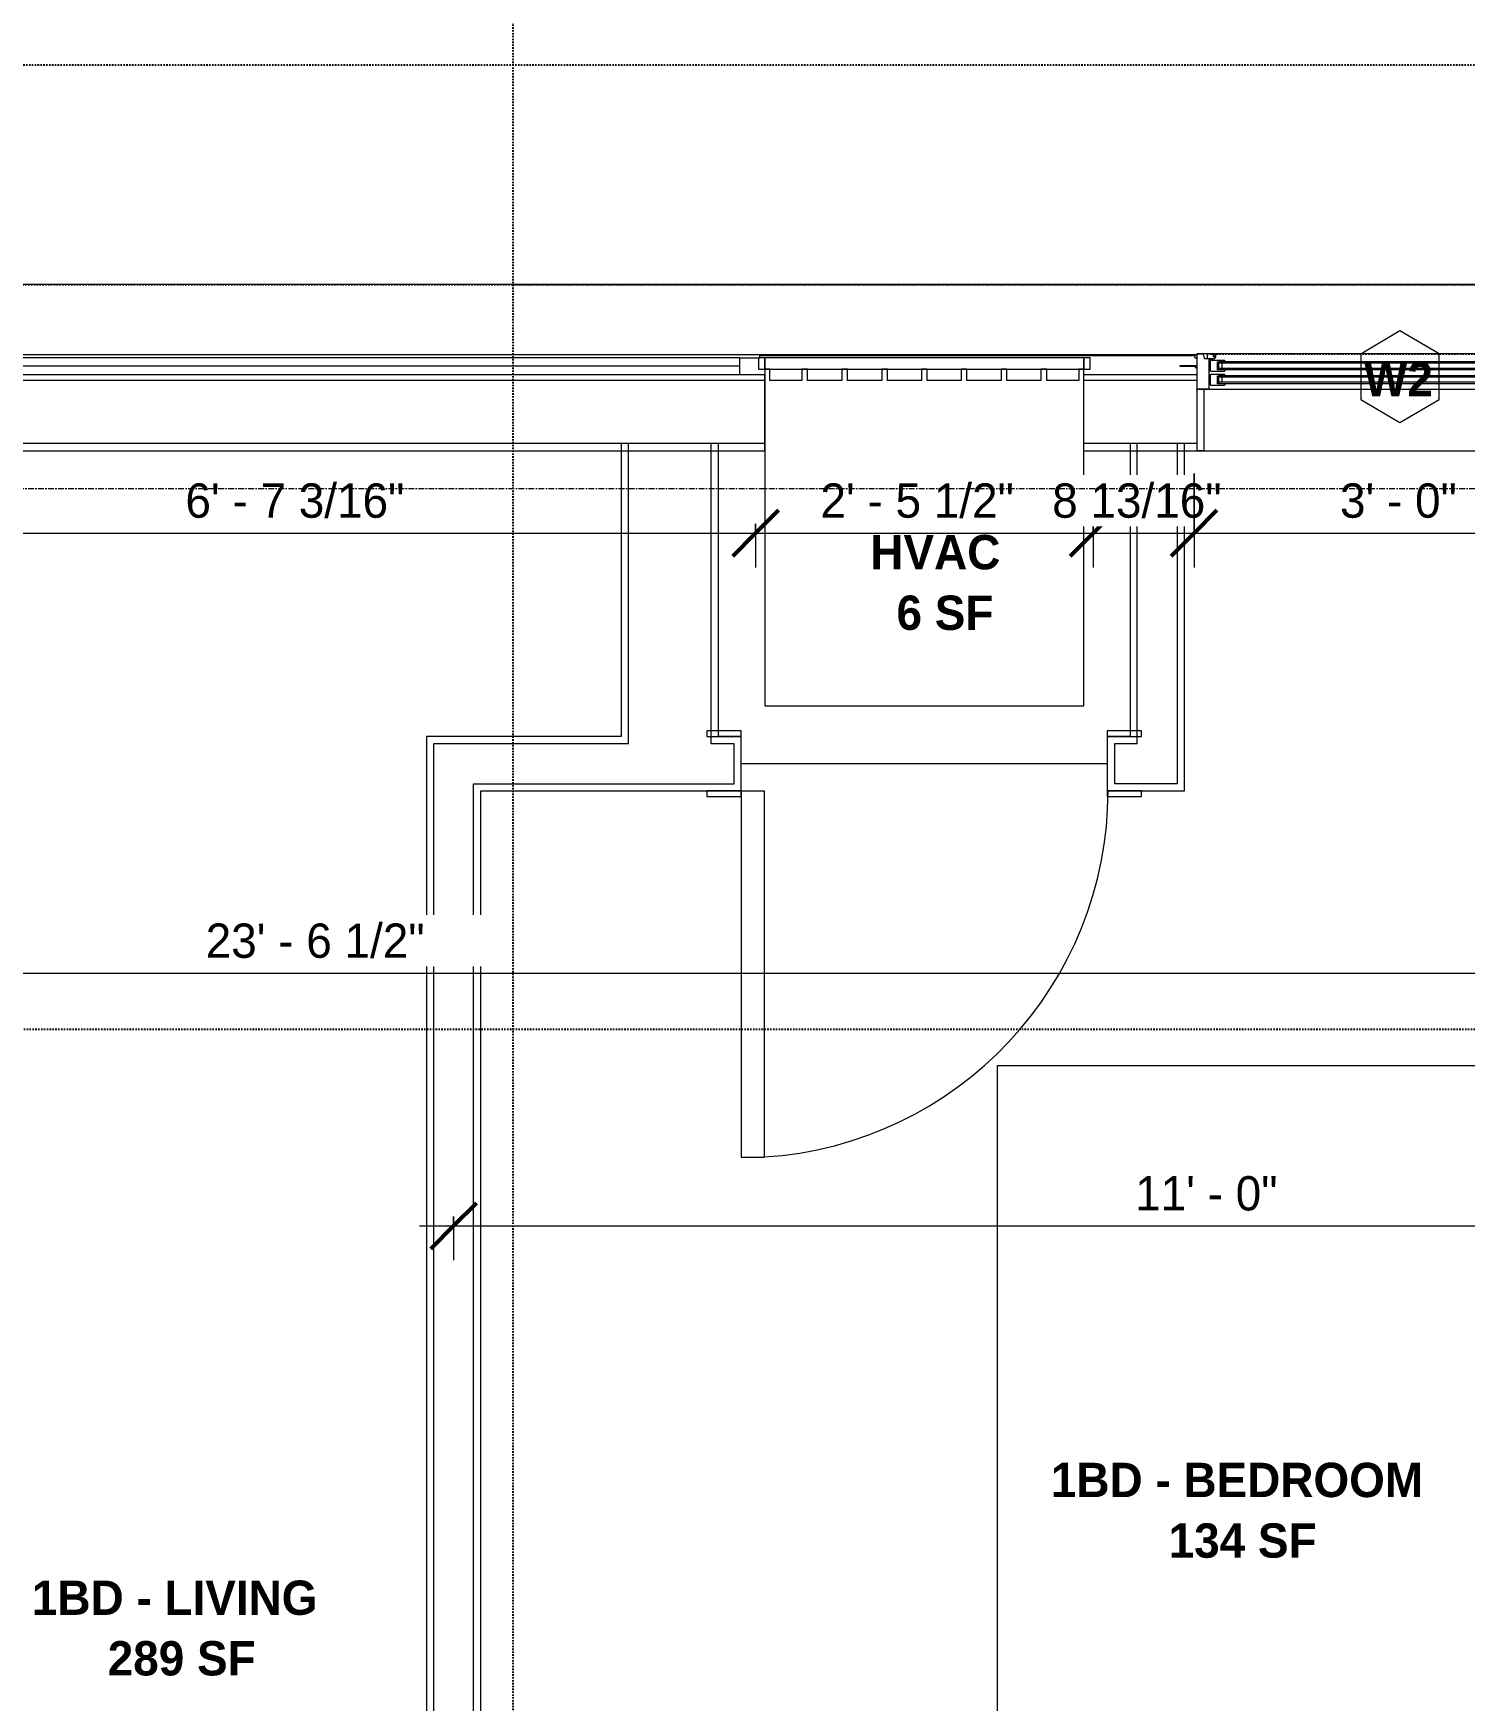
# Model space of a CAD drawing. Header units: inches. Extents: x -4058 to -1781, y 9814 to 12264.
# Drawn here: x -3085.1 to -2959.9, y 10733.2 to 10879 of the extents above; entities that cross this region are included whole.
import ezdxf

# ---------------------------------------------------------------- set-up
doc = ezdxf.new("R2010")
doc.units = ezdxf.units.IN
doc.header["$MEASUREMENT"] = 0
for name, pattern in [('Aligning Line 1_8_', [0.25, 0.125, -0.125]), ('Dash', [0.25, 0.125, -0.125]), ('Dash_2_', [0.25, 0.125, -0.125]), ('Grid Line 1_2_', [0.875, 0.5, -0.125, 0.125, -0.125])]:
    doc.linetypes.add(name, pattern=pattern)
for name, color, linetype, lineweight in [('0-1', 7, 'Continuous', 5), ('0-2', 7, 'Continuous', 9), ('A-ANNO-DIMS', 211, 'Continuous', 9), ('A-ANNO-DIMS-32', 211, 'Continuous', 9), ('A-AREA-IDEN', 2, 'Continuous', 9), ('A-DETL-GENF-HDLN-1', 7, 'Dash', 9), ('A-DETL-GENF-HDLN-2', 1, 'Continuous', 18), ('A-DOOR-2', 31, 'Continuous', 9), ('A-FLOR-2', 192, 'Continuous', 9), ('A-GENM-1', 7, 'Continuous', 9), ('A-GLAZ', 151, 'Continuous', 18), ('A-GLAZ-1', 7, 'Continuous', 9), ('A-GLAZ-IDEN', 152, 'Continuous', 9), ('A-WALL-1', 7, 'Continuous', 9), ('A-WALL-2', 113, 'Continuous', 9), ('G-ANNO-SYMB', 111, 'Aligning Line 1_8_', 9), ('I-FURN', 30, 'Continuous', 9), ('I-WALL-4', 2, 'Continuous', 9), ('S-GRID-1', 1, 'Grid Line 1_2_', 9)]:
    doc.layers.add(name, color=color, linetype=linetype, lineweight=lineweight)
doc.layers.add('0-4', color=250, linetype='Dash_2_')
doc.styles.add('Century Gothic', font='ufonts.com_century-gothic.ttf', dxfattribs={"height": 3})
doc.styles.add('Century Gothic_B', font='GOTHICB.TTF', dxfattribs={"height": 3})
doc.dimstyles.new('THE_DIMENSION_STRING', dxfattribs={"dimscale": 12, "dimtxt": 3.132505, "dimasz": 0.333333, "dimexe": 0.25, "dimexo": 0.166667, "dimgap": 0.041667, "dimtad": 1, "dimdec": 4, "dimrnd": 0.0625, "dimzin": 3, "dimdsep": 46, "dimlunit": 4, "dimtxsty": 'Century Gothic', "dimblk1": 'OBLIQUE', "dimblk2": 'OBLIQUE', "dimsah": 1, "dimcen": 0.09, "dimdle": 0.25, "dimazin": 0, "dimtfac": 1, "dimtdec": 4, "dimtix": 1, "dimtmove": 0, "dimatfit": 3, "dimfxl": 1, "dimtvp": 1, "dimtfill": 1, "dimfrac": 2, "dimtolj": 1, "dimtzin": 0, "dimarcsym": 2})
doc.dimstyles.new('THE_DIMENSION_STRING_2', dxfattribs={"dimscale": 12, "dimtxt": 3.132505, "dimasz": 0.333333, "dimexe": 0.25, "dimexo": 0.166667, "dimgap": 0.041667, "dimtad": 1, "dimdec": 4, "dimrnd": 0.0625, "dimzin": 3, "dimdsep": 46, "dimlunit": 4, "dimtxsty": 'Century Gothic', "dimblk1": 'OBLIQUE', "dimblk2": 'OBLIQUE', "dimsah": 1, "dimcen": 0.09, "dimdle": 0.25, "dimazin": 0, "dimtfac": 1, "dimtdec": 4, "dimtix": 1, "dimtmove": 0, "dimatfit": 3, "dimfxl": 1, "dimtvp": 1, "dimtfill": 1, "dimfrac": 2, "dimtolj": 1, "dimtzin": 0, "dimarcsym": 2})
doc.dimstyles.new('THE_DIMENSION_STRING_4', dxfattribs={"dimscale": 12, "dimtxt": 3.132505, "dimasz": 0.333333, "dimexe": 0.25, "dimexo": 0.166667, "dimgap": 0.041667, "dimtad": 1, "dimdec": 4, "dimrnd": 0.0625, "dimzin": 3, "dimdsep": 46, "dimlunit": 4, "dimtxsty": 'Century Gothic', "dimblk1": 'OBLIQUE', "dimblk2": 'OBLIQUE', "dimsah": 1, "dimcen": 0.09, "dimdle": 0.25, "dimazin": 0, "dimtfac": 1, "dimtdec": 4, "dimtix": 1, "dimtmove": 0, "dimatfit": 3, "dimfxl": 1, "dimtvp": 1, "dimtfill": 1, "dimfrac": 2, "dimtolj": 1, "dimtzin": 0, "dimarcsym": 2})

# ---------------------------------------------------------------- blocks, each defined once
blk = doc.blocks.new('Window-Double_Hung-Marvin-Essential - ESDH3066 - 2nd Floor-3357214-UNIT PLANS - 2ND FLOOR')
at = {"layer": 'A-DETL-GENF-HDLN-1'}
blk.add_line((16.1, 4.22), (-16.5, 4.22), dxfattribs=at)
at = {"layer": 'A-DETL-GENF-HDLN-2'}
for p, q in [((-19.25, 3.23), (-19.25, 3.19)), ((-17.75, 3.23), (-19.25, 3.23)), ((-19.25, 3.19), (-17.9, 3.19)), ((-17.9, 3.19), (-17.9, 3.08)), ((-17.9, 3.08), (-17.75, 3.08)), ((-17.75, 4.28), (-17.16, 4.28)), ((-17.75, 4.28), (-17.75, 1.19)), ((-17.08, 3.87), (-17.16, 4.28)), ((-17.08, 3.87), (-16.19, 3.87)), ((-16.85, 4.25), (-16.85, 3.87)), ((-16.3, 4.25), (-16.85, 4.25)), ((-16.38, 3.77), (-16.72, 3.77)), ((-16.72, 3.77), (-16.72, 1.19)), ((-15.34, 3.69), (-16.56, 3.69)), ((-16.56, 2.75), (-16.56, 3.69)), ((-16.38, 3.87), (-16.38, 3.77)), ((-16.3, 4.01), (-16.3, 4.25)), ((-16.18, 4.01), (-16.3, 4.01)), ((-16.19, 3.97), (-16.1, 3.97)), ((-16.19, 3.87), (-16.19, 3.97)), ((-16.18, 4.22), (-16.1, 4.22)), ((-16.18, 4.22), (-16.18, 4.01)), ((-16.1, 3.97), (-16.1, 4.22)), ((-15.94, 2.87), (-15.94, 3.59)), ((-15.94, 3.59), (-15.28, 3.59)), ((-15.84, 2.88), (-15.84, 3.57)), ((-15.54, 3.01), (-15.54, 3.45)), ((-15.34, 3.69), (-15.28, 3.63)), ((-15.28, 3.59), (-15.28, 3.63)), ((15.34, 3.69), (15.28, 3.63)), ((15.28, 3.59), (15.28, 3.63)), ((15.94, 3.59), (15.28, 3.59)), ((15.34, 3.69), (16.56, 3.69)), ((15.54, 3.01), (15.54, 3.45)), ((15.84, 2.88), (15.84, 3.57)), ((15.94, 2.87), (15.94, 3.59)), ((16.18, 4.22), (16.1, 4.22)), ((16.1, 3.97), (16.1, 4.22)), ((16.19, 3.97), (16.1, 3.97)), ((16.18, 4.22), (16.18, 4.01)), ((16.18, 4.01), (16.3, 4.01)), ((16.19, 3.87), (16.19, 3.97)), ((17.08, 3.87), (16.19, 3.87)), ((16.3, 4.01), (16.3, 4.25)), ((16.3, 4.25), (16.85, 4.25)), ((16.38, 3.87), (16.38, 3.77)), ((16.38, 3.77), (16.72, 3.77)), ((16.56, 2.75), (16.56, 3.69)), ((16.72, 3.77), (16.72, 1.19)), ((16.85, 4.25), (16.85, 3.87)), ((17.08, 3.87), (17.16, 4.28)), ((17.75, 4.28), (17.16, 4.28)), ((17.75, 4.28), (17.75, 1.19)), ((17.75, 3.23), (19.25, 3.23)), ((17.9, 3.08), (17.75, 3.08)), ((17.9, 3.19), (17.9, 3.08)), ((19.25, 3.19), (17.9, 3.19)), ((19.25, 3.23), (19.25, 3.19)), ((-16.56, 2.75), (-15.34, 2.75)), ((-15.34, 2.47), (-16.56, 2.47)), ((-16.56, 1.53), (-16.56, 2.47)), ((-16.56, 1.53), (-15.34, 1.53)), ((-15.28, 2.87), (-15.94, 2.87)), ((-15.94, 1.65), (-15.94, 2.37)), ((-15.94, 2.37), (-15.28, 2.37)), ((-15.28, 1.65), (-15.94, 1.65)), ((-15.84, 1.66), (-15.84, 2.35)), ((-15.54, 1.79), (-15.54, 2.23)), ((-15.34, 2.75), (-15.28, 2.81)), ((-15.34, 2.47), (-15.28, 2.41)), ((-15.34, 1.53), (-15.28, 1.59)), ((-15.28, 2.81), (-15.28, 2.87)), ((-15.28, 2.37), (-15.28, 2.41)), ((-15.28, 1.59), (-15.28, 1.65)), ((15.28, 2.81), (15.28, 2.87)), ((15.28, 2.87), (15.94, 2.87)), ((15.34, 2.75), (15.28, 2.81)), ((15.34, 2.47), (15.28, 2.41)), ((15.28, 2.37), (15.28, 2.41)), ((15.94, 2.37), (15.28, 2.37)), ((15.28, 1.59), (15.28, 1.65)), ((15.28, 1.65), (15.94, 1.65)), ((15.34, 1.53), (15.28, 1.59)), ((16.56, 2.75), (15.34, 2.75)), ((15.34, 2.47), (16.56, 2.47)), ((16.56, 1.53), (15.34, 1.53)), ((15.54, 1.79), (15.54, 2.23)), ((15.84, 1.66), (15.84, 2.35)), ((15.94, 1.65), (15.94, 2.37)), ((16.56, 1.53), (16.56, 2.47)), ((-16.72, 1.19), (-17.75, 1.19)), ((-17.13, 1.16), (-17.13, -4.19)), ((16.72, 1.19), (17.75, 1.19)), ((17.12, -4.19), (17.12, 1.16)), ((-17.13, -4.19), (-17.75, -4.19)), ((17.12, -4.19), (17.75, -4.19))]:
    blk.add_line(p, q, dxfattribs=at)
at = {"layer": 'A-GLAZ'}
for p, q in [((15.84, 3.57), (-15.84, 3.57)), ((15.84, 3.45), (-15.84, 3.45)), ((15.84, 3.01), (-15.84, 3.01)), ((15.84, 2.88), (-15.84, 2.88)), ((15.84, 2.35), (-15.84, 2.35)), ((15.84, 2.23), (-15.84, 2.23)), ((15.84, 1.79), (-15.84, 1.79)), ((15.84, 1.66), (-15.84, 1.66))]:
    blk.add_line(p, q, dxfattribs=at)
at = {"layer": 'A-GLAZ-1'}
for p, q in [((17.75, 4.28), (-17.75, 4.28)), ((-17.75, 4.28), (-17.75, 1.19)), ((17.75, 1.19), (17.75, 4.28)), ((20.21, 4.25), (17.75, 4.25)), ((17.75, 4.19), (20.21, 4.19)), ((20.21, 4.19), (20.21, 4.25)), ((-17.75, 1.19), (17.75, 1.19)), ((-17.75, 1.16), (-17.75, -4.19)), ((17.75, -4.19), (17.75, 1.16)), ((-17.75, -4.19), (17.75, -4.19))]:
    blk.add_line(p, q, dxfattribs=at)
blk = doc.blocks.new('V-Series_EWC4_SPVU_RFA_2015 - 2ND AND 3RD FLOOR-2226480-UNIT PLANS - 2ND FLOOR')
at = {"layer": 'A-GENM-1'}
for p, q in [((-3859.97, 11740.34), (-3859.97, 11739.78)), ((-3858.97, 11740.34), (-3859.97, 11740.34)), ((-3859.97, 11739.78), (-3859.97, 11711.9)), ((-3858.97, 11739.78), (-3859.97, 11739.78)), ((-3859.97, 11739.78), (-3858.97, 11739.78)), ((-3858.97, 11739.78), (-3858.97, 11740.34)), ((-3858.97, 11711.9), (-3858.97, 11739.78)), ((-3829.54, 11739.78), (-3858.97, 11739.78)), ((-3858.97, 11739.78), (-3858.97, 11739.34)), ((-3829.54, 11711.9), (-3829.54, 11739.78)), ((-3858.97, 11739.34), (-3857.97, 11739.34)), ((-3857.97, 11739.34), (-3857.97, 11736.54)), ((-3857.97, 11736.54), (-3858.97, 11736.54)), ((-3858.97, 11736.54), (-3858.97, 11736.04)), ((-3858.97, 11736.04), (-3857.97, 11736.04)), ((-3857.97, 11736.04), (-3857.97, 11733.06)), ((-3857.97, 11733.06), (-3858.97, 11733.06)), ((-3858.97, 11733.06), (-3858.97, 11732.56)), ((-3858.97, 11732.56), (-3857.97, 11732.56)), ((-3857.97, 11732.56), (-3857.97, 11729.57)), ((-3857.97, 11729.57), (-3858.97, 11729.57)), ((-3858.97, 11729.57), (-3858.97, 11729.07)), ((-3858.97, 11729.07), (-3857.97, 11729.07)), ((-3857.97, 11729.07), (-3857.97, 11726.09)), ((-3857.97, 11726.09), (-3858.97, 11726.09)), ((-3858.97, 11726.09), (-3858.97, 11725.59)), ((-3858.97, 11725.59), (-3857.97, 11725.59)), ((-3857.97, 11725.59), (-3857.97, 11722.61)), ((-3857.97, 11722.61), (-3858.97, 11722.61)), ((-3858.97, 11722.61), (-3858.97, 11722.11)), ((-3858.97, 11722.11), (-3857.97, 11722.11)), ((-3857.97, 11722.11), (-3857.97, 11719.12)), ((-3857.97, 11719.12), (-3858.97, 11719.12)), ((-3858.97, 11719.12), (-3858.97, 11718.62)), ((-3858.97, 11718.62), (-3857.97, 11718.62)), ((-3857.97, 11718.62), (-3857.97, 11715.64)), ((-3857.97, 11715.64), (-3858.97, 11715.64)), ((-3858.97, 11715.64), (-3858.97, 11715.14)), ((-3858.97, 11715.14), (-3857.97, 11715.14)), ((-3857.97, 11715.14), (-3857.97, 11712.34)), ((-3857.97, 11712.34), (-3858.97, 11712.34)), ((-3858.97, 11712.34), (-3858.97, 11711.9)), ((-3859.97, 11711.9), (-3858.97, 11711.9)), ((-3859.97, 11711.9), (-3859.97, 11711.34)), ((-3858.97, 11711.9), (-3859.97, 11711.9)), ((-3859.97, 11711.34), (-3858.97, 11711.34)), ((-3858.97, 11711.34), (-3858.97, 11711.9)), ((-3858.97, 11711.9), (-3829.54, 11711.9))]:
    blk.add_line(p, q, dxfattribs=at)
blk = doc.blocks.new('Perforated Panel at Magic-Pak - hvac panel - 2nd floor 2-2702973-UNIT PLANS - 2ND FLOOR')
at = {"layer": 'A-GLAZ-1'}
for p, q in [((19.01, 4.19), (-19.01, 4.19)), ((-19.01, 4.12), (19.01, 4.12))]:
    blk.add_line(p, q, dxfattribs=at)
blk = doc.blocks.new('CTR - 1st Phase - Shell_rvt-1-UNIT PLANS - 2ND FLOOR')
at = {"layer": 'A-WALL-1'}
for p, q in [((-3023.3, 10850.64), (-3101.37, 10850.64)), ((-3021.55, 10850.89), (-3098.91, 10850.89)), ((-3023.3, 10849.14), (-3023.3, 10850.64)), ((-3023.3, 10850.64), (-3021.55, 10850.64)), ((-3021.55, 10850.64), (-3021.55, 10850.89)), ((-2983.34, 10850.89), (-2983.52, 10850.89)), ((-2983.52, 10850.89), (-2983.52, 10850.64)), ((-2983.52, 10850.64), (-2983.34, 10850.64)), ((-3023.3, 10849.89), (-3101.37, 10849.89)), ((-3023.3, 10849.14), (-3101.37, 10849.14)), ((-3021.11, 10849.14), (-3023.3, 10849.14)), ((-3021.11, 10842.51), (-3021.11, 10849.14)), ((-2983.34, 10849.14), (-2993.24, 10849.14)), ((-2993.24, 10849.14), (-2993.24, 10842.51)), ((-3021.11, 10848.64), (-3101.37, 10848.64)), ((-2983.34, 10848.64), (-2993.24, 10848.64)), ((-2983.34, 10847.86), (-2983.34, 10847.89)), ((-3021.11, 10843.14), (-3101.37, 10843.14)), ((-2983.34, 10843.14), (-2993.24, 10843.14)), ((-3101.37, 10842.51), (-3021.11, 10842.51)), ((-2993.24, 10842.51), (-2983.34, 10842.51))]:
    blk.add_line(p, q, dxfattribs=at)
at = {"layer": '0-2', "rotation": 269.9999999999999}
blk.add_blockref('V-Series_EWC4_SPVU_RFA_2015 - 2ND AND 3RD FLOOR-2226480-UNIT PLANS - 2ND FLOOR', (-14733.01, 6990.67), dxfattribs=at)
at = {"layer": '0-2'}
for name, p in [('Perforated Panel at Magic-Pak - hvac panel - 2nd floor 2-2702973-UNIT PLANS - 2ND FLOOR', (-3002.54, 10846.7)), ('Window-Double_Hung-Marvin-Essential - ESDH3066 - 2nd Floor-3357214-UNIT PLANS - 2ND FLOOR', (-2965.59, 10846.7))]:
    blk.add_blockref(name, p, dxfattribs=at)
blk = doc.blocks.new('Bed-Standard - King 78_ x 80_-V19-UNIT PLANS - 2ND FLOOR')
at = {"layer": 'I-FURN'}
for p, q in [((-28.31, 41.8), (49.69, 41.8)), ((-28.31, -38.2), (-28.31, 41.8)), ((49.69, 41.8), (49.69, -38.2)), ((49.69, -24.2), (-28.31, -17.63)), ((-25.31, -24.2), (46.69, -24.2)), ((-25.31, -36.2), (-25.31, -24.2)), ((46.69, -36.2), (46.69, -24.2)), ((-25.31, -36.2), (46.69, -36.2))]:
    blk.add_line(p, q, dxfattribs=at)
blk = doc.blocks.new('SWING - SINGLE - FLUSH - SWING - 32_ x 80_ - WITH ACOUSTICAL SEAL-4202144-UNIT PLANS - 2ND FLOOR')
at = {"layer": 'A-DOOR-2'}
for p, q in [((14, 2.37), (14, 34.38)), ((16, 34.38), (14, 34.38)), ((16, 2.37), (16, 34.38)), ((-16, 2.87), (-19, 2.87)), ((-19, 2.87), (-19, 2.37)), ((-19, 2.37), (-16, 2.37)), ((-16, 2.37), (-16, 2.87)), ((16, 2.37), (14, 2.37)), ((19, 2.87), (16, 2.87)), ((16, 2.87), (16, 2.37)), ((16, 2.37), (19, 2.37)), ((19, 2.37), (19, 2.87)), ((-16, -2.38), (-19, -2.38)), ((-19, -2.38), (-19, -2.88)), ((-19, -2.88), (-16, -2.88)), ((-16, -2.88), (-16, -2.38)), ((19, -2.38), (16, -2.38)), ((16, -2.38), (16, -2.88)), ((16, -2.88), (19, -2.88)), ((19, -2.88), (19, -2.38))]:
    blk.add_line(p, q, dxfattribs=at)
blk.add_arc((16, 2.37), 32.07, 93.5759, 180, dxfattribs=at)
blk = doc.blocks.new('DIMBLOCK55-UNIT PLANS - 2ND FLOOR')
at = {"layer": 'A-ANNO-DIMS-32', "lineweight": 50}
for p, q in [((-3048.32, 10774.73), (-3046.32, 10776.73)), ((-2916.32, 10774.73), (-2914.32, 10776.73)), ((-3048.32, 10774.73), (-3050.32, 10772.73)), ((-2916.32, 10774.73), (-2918.32, 10772.73))]:
    blk.add_line(p, q, dxfattribs=at)
at = {"layer": 'A-ANNO-DIMS-32'}
for p, q in [((-3051.32, 10774.73), (-2913.32, 10774.73)), ((-3048.32, 10775.56), (-3048.32, 10771.73)), ((-3048.32, 10774.73), (-3048.32, 10775.56)), ((-2916.32, 10775.56), (-2916.32, 10771.73)), ((-2916.32, 10774.73), (-2916.32, 10775.56))]:
    blk.add_line(p, q, dxfattribs=at)
at = {"layer": 'A-ANNO-DIMS-32', "color": 0, "insert": (-2988.74, 10779.08), "char_height": 3, "width": 15.394, "attachment_point": 1, "line_spacing_factor": 0.984502, "style": 'Century Gothic', "bg_fill": 3, "box_fill_scale": 1.25, "bg_fill_color": 256, "bg_fill_true_color": 13158600, "bg_fill_transparency": 0}
blk.add_mtext('11\' - 0"', dxfattribs=at)
blk = doc.blocks.new('_Oblique')
at = {"color": 0, "linetype": 'ByBlock', "lineweight": -2}
blk.add_line((-0.5, -0.5), (0.5, 0.5), dxfattribs=at)
blk = doc.blocks.new('DIMBLOCK465-UNIT PLANS - 2ND FLOOR')
at = {"layer": 'A-ANNO-DIMS-32'}
for p, q in [((-3101.12, 10840.51), (-3101.12, 10832.3)), ((-3101.12, 10835.3), (-3101.12, 10840.51)), ((-3021.92, 10836.13), (-3021.92, 10832.3)), ((-3021.92, 10835.3), (-3021.92, 10836.13)), ((-3101.12, 10835.3), (-3021.92, 10835.3))]:
    blk.add_line(p, q, dxfattribs=at)
at = {"layer": 'A-ANNO-DIMS-32', "lineweight": 50}
for p, q in [((-3101.12, 10835.3), (-3099.12, 10837.3)), ((-3021.92, 10835.3), (-3019.92, 10837.3)), ((-3101.12, 10835.3), (-3103.12, 10833.3)), ((-3021.92, 10835.3), (-3023.92, 10833.3))]:
    blk.add_line(p, q, dxfattribs=at)
at = {"layer": 'A-ANNO-DIMS-32', "color": 0, "insert": (-3071.77, 10839.65), "char_height": 3, "width": 24.5827, "attachment_point": 1, "line_spacing_factor": 0.984502, "style": 'Century Gothic', "bg_fill": 3, "box_fill_scale": 1.25, "bg_fill_color": 256, "bg_fill_true_color": 13158600, "bg_fill_transparency": 0}
blk.add_mtext('6\' - 7 3/16"', dxfattribs=at)
blk = doc.blocks.new('DIMBLOCK466-UNIT PLANS - 2ND FLOOR')
at = {"layer": 'A-ANNO-DIMS-32', "lineweight": 50}
for p, q in [((-3021.92, 10835.3), (-3019.92, 10837.3)), ((-2992.42, 10835.3), (-2990.42, 10837.3)), ((-3021.92, 10835.3), (-3023.92, 10833.3)), ((-2992.42, 10835.3), (-2994.42, 10833.3))]:
    blk.add_line(p, q, dxfattribs=at)
at = {"layer": 'A-ANNO-DIMS-32'}
for p, q in [((-3021.92, 10836.13), (-3021.92, 10832.3)), ((-3021.92, 10835.3), (-3021.92, 10836.13)), ((-2992.42, 10836.13), (-2992.42, 10832.3)), ((-2992.42, 10835.3), (-2992.42, 10836.13)), ((-3021.92, 10835.3), (-2992.42, 10835.3))]:
    blk.add_line(p, q, dxfattribs=at)
at = {"layer": 'A-ANNO-DIMS-32', "color": 0, "insert": (-3016.25, 10839.65), "char_height": 3, "width": 21.7784, "attachment_point": 1, "line_spacing_factor": 0.984502, "style": 'Century Gothic', "bg_fill": 3, "box_fill_scale": 1.25, "bg_fill_color": 256, "bg_fill_true_color": 13158600, "bg_fill_transparency": 0}
blk.add_mtext('2\' - 5 1/2"', dxfattribs=at)
blk = doc.blocks.new('DIMBLOCK467-UNIT PLANS - 2ND FLOOR')
at = {"layer": 'A-ANNO-DIMS-32'}
for p, q in [((-2983.59, 10840.51), (-2983.59, 10832.3)), ((-2983.59, 10835.3), (-2983.59, 10840.51)), ((-2992.42, 10836.13), (-2992.42, 10832.3)), ((-2992.42, 10835.3), (-2992.42, 10836.13)), ((-2992.42, 10835.3), (-2983.59, 10835.3))]:
    blk.add_line(p, q, dxfattribs=at)
at = {"layer": 'A-ANNO-DIMS-32', "lineweight": 50}
for p, q in [((-2992.42, 10835.3), (-2990.42, 10837.3)), ((-2983.59, 10835.3), (-2981.59, 10837.3)), ((-2992.42, 10835.3), (-2994.42, 10833.3)), ((-2983.59, 10835.3), (-2985.59, 10833.3))]:
    blk.add_line(p, q, dxfattribs=at)
at = {"layer": 'A-ANNO-DIMS-32', "color": 0, "insert": (-2995.99, 10839.65), "char_height": 3, "width": 19.153, "attachment_point": 1, "line_spacing_factor": 0.984502, "style": 'Century Gothic', "bg_fill": 3, "box_fill_scale": 1.25, "bg_fill_color": 256, "bg_fill_true_color": 13158600, "bg_fill_transparency": 0}
blk.add_mtext('8 13/16"', dxfattribs=at)
blk = doc.blocks.new('DIMBLOCK468-UNIT PLANS - 2ND FLOOR')
at = {"layer": 'A-ANNO-DIMS-32'}
for p, q in [((-2983.59, 10840.51), (-2983.59, 10832.3)), ((-2983.59, 10835.3), (-2983.59, 10840.51)), ((-2947.59, 10840.51), (-2947.59, 10832.3)), ((-2947.59, 10835.3), (-2947.59, 10840.51)), ((-2983.59, 10835.3), (-2947.59, 10835.3))]:
    blk.add_line(p, q, dxfattribs=at)
at = {"layer": 'A-ANNO-DIMS-32', "lineweight": 50}
for p, q in [((-2983.59, 10835.3), (-2981.59, 10837.3)), ((-2947.59, 10835.3), (-2945.59, 10837.3)), ((-2983.59, 10835.3), (-2985.59, 10833.3)), ((-2947.59, 10835.3), (-2949.59, 10833.3))]:
    blk.add_line(p, q, dxfattribs=at)
at = {"layer": 'A-ANNO-DIMS-32', "color": 0, "insert": (-2970.83, 10839.65), "char_height": 3, "width": 12.5897, "attachment_point": 1, "line_spacing_factor": 0.984502, "style": 'Century Gothic', "bg_fill": 3, "box_fill_scale": 1.25, "bg_fill_color": 256, "bg_fill_true_color": 13158600, "bg_fill_transparency": 0}
blk.add_mtext('3\' - 0"', dxfattribs=at)
blk = doc.blocks.new('DIMBLOCK1147-UNIT PLANS - 2ND FLOOR')
at = {"layer": 'A-ANNO-DIMS-32', "lineweight": 50}
for p, q in [((-3201.01, 10796.82), (-3199.01, 10798.82)), ((-2918.51, 10796.82), (-2916.51, 10798.82)), ((-3201.01, 10796.82), (-3203.01, 10794.82)), ((-2918.51, 10796.82), (-2920.51, 10794.82))]:
    blk.add_line(p, q, dxfattribs=at)
at = {"layer": 'A-ANNO-DIMS-32'}
for p, q in [((-3201.01, 10797.65), (-3201.01, 10793.82)), ((-3201.01, 10796.82), (-3201.01, 10797.65)), ((-3201.01, 10796.82), (-2918.51, 10796.82)), ((-2918.51, 10797.65), (-2918.51, 10793.82)), ((-2918.51, 10796.82), (-2918.51, 10797.65))]:
    blk.add_line(p, q, dxfattribs=at)
at = {"layer": 'A-ANNO-DIMS-32', "color": 0, "insert": (-3070, 10801.17), "char_height": 3, "width": 24.5827, "attachment_point": 1, "line_spacing_factor": 0.984502, "style": 'Century Gothic', "bg_fill": 3, "box_fill_scale": 1.25, "bg_fill_color": 256, "bg_fill_true_color": 13158600, "bg_fill_transparency": 0}
blk.add_mtext('23\' - 6 1/2"', dxfattribs=at)
blk = doc.blocks.new('Window Tag - ONE-4156801-UNIT PLANS - 2ND FLOOR')
at = {"layer": 'A-GLAZ-IDEN'}
for p, q in [((0, 0.125), (-0.1071, 0.0619)), ((0.107, 0.062), (0, 0.125)), ((-0.1071, 0.0619), (-0.1071, -0.0619)), ((0.107, -0.0624), (0.107, 0.062)), ((-0.1071, -0.0619), (0, -0.125)), ((0, -0.125), (0.107, -0.0624))]:
    blk.add_line(p, q, dxfattribs=at)

msp = doc.modelspace()

# ---------------------------------------------------------------- linework, layer by layer
at = {"layer": '0-4'}
for p, q in [((-3210.19497, 10876.25322), (-2910.70409, 10876.25322)), ((-3939.53358, 10857.05315), (-2851.7738, 10857.05315)), ((-3043.10454, 10857.05383), (-1939.7738, 10857.05383)), ((-2851.7738, 10791.90063), (-3939.55451, 10791.90063)), ((-1939.7738, 10791.90447), (-3043.10454, 10791.90447))]:
    msp.add_line(p, q, dxfattribs=at)
at = {"layer": 'A-FLOR-2'}
msp.add_line((-2991.17374, 10815.13481), (-3023.17374, 10815.13481), dxfattribs=at)
at = {"layer": 'A-WALL-2'}
for p, q in [((-3033.04874, 10816.88481), (-3033.04874, 10843.13481)), ((-3025.79874, 10816.88481), (-3025.79874, 10843.13481)), ((-2989.17374, 10843.13481), (-2989.17374, 10817.50981)), ((-2984.42374, 10843.13481), (-2989.17374, 10843.13481)), ((-2988.54874, 10816.88481), (-2988.54874, 10843.13481)), ((-2985.04874, 10813.38481), (-2985.04874, 10843.13481)), ((-2984.42374, 10812.75981), (-2984.42374, 10843.13481)), ((-3050.69874, 10817.50981), (-3050.69874, 10710.9144)), ((-3033.67374, 10817.50981), (-3050.69874, 10817.50981)), ((-3050.07374, 10816.88481), (-3050.07374, 10711.5394)), ((-3033.04874, 10816.88481), (-3050.07374, 10816.88481)), ((-3023.79874, 10816.88481), (-3025.79874, 10816.88481)), ((-3023.17374, 10817.50981), (-3025.17374, 10817.50981)), ((-3023.79874, 10813.38481), (-3023.79874, 10816.88481)), ((-3023.17374, 10812.75981), (-3023.17374, 10817.50981)), ((-2989.17374, 10817.50981), (-2991.17374, 10817.50981)), ((-2991.17374, 10817.50981), (-2991.17374, 10812.75981)), ((-2988.54874, 10816.88481), (-2990.54874, 10816.88481)), ((-2990.54874, 10816.88481), (-2990.54874, 10813.38481)), ((-3046.57374, 10711.5394), (-3046.57374, 10813.38481)), ((-3046.57374, 10813.38481), (-3023.79874, 10813.38481)), ((-3045.94874, 10710.9144), (-3045.94874, 10812.75981)), ((-3045.94874, 10812.75981), (-3023.17374, 10812.75981)), ((-2991.17374, 10812.75981), (-2984.42374, 10812.75981)), ((-2985.04874, 10813.38481), (-2990.54874, 10813.38481))]:
    msp.add_line(p, q, dxfattribs=at)
at = {"layer": 'G-ANNO-SYMB'}
for p, q in [((-3043.10454, 10791.90447), (-3043.10454, 11673.0624)), ((-2851.7738, 10857.05315), (-3939.53358, 10857.05315)), ((-3043.10454, 9975.89825), (-3043.10454, 10857.05383)), ((-1939.7738, 10857.05383), (-3043.10454, 10857.05383)), ((-2851.7738, 10791.90063), (-3939.55451, 10791.90063)), ((-1939.7738, 10791.90447), (-3043.10454, 10791.90447))]:
    msp.add_line(p, q, dxfattribs=at)
at = {"layer": 'I-WALL-4'}
for p, q in [((-3033.67374, 10843.13481), (-3033.67374, 10817.50981)), ((-3025.17374, 10843.13481), (-3033.67374, 10843.13481)), ((-3025.17374, 10817.50981), (-3025.17374, 10843.13481))]:
    msp.add_line(p, q, dxfattribs=at)

# ---------------------------------------------------------------- block references
at = {"layer": '0-1'}
msp.add_blockref('CTR - 1st Phase - Shell_rvt-1-UNIT PLANS - 2ND FLOOR', (0, 0), dxfattribs=at)
at = {"layer": 'A-DOOR-2', "rotation": 180}
msp.add_blockref('SWING - SINGLE - FLUSH - SWING - 32_ x 80_ - WITH ACOUSTICAL SEAL-4202144-UNIT PLANS - 2ND FLOOR', (-3007.17374, 10815.13481), dxfattribs=at)
at = {"layer": 'A-GLAZ-IDEN', "xscale": 31.99999999999999, "yscale": 31.99999999999999, "zscale": 31.99999999999999}
msp.add_blockref('Window Tag - ONE-4156801-UNIT PLANS - 2ND FLOOR', (-2965.58624, 10848.98164), dxfattribs=at)
at = {"layer": 'I-FURN', "rotation": 90.00000000002855}
msp.add_blockref('Bed-Standard - King 78_ x 80_-V19-UNIT PLANS - 2ND FLOOR', (-2958.96615, 10739.07128), dxfattribs=at)

# ---------------------------------------------------------------- texts
at = {"layer": 'A-AREA-IDEN', "char_height": 3, "attachment_point": 1, "style": 'Century Gothic_B'}
for s, insert, width in [('6 SF', (-3009.60386, 10829.84459), 9.494), ('1BD - BEDROOM', (-2996.1052, 10754.02016), 40.299), ('134 SF', (-2985.81229, 10748.72302), 15.352), ('1BD - LIVING', (-3085.19423, 10743.72145), 31.411), ('289 SF', (-3078.56745, 10738.42431), 15.352)]:
    msp.add_mtext(s, dxfattribs=dict(at, insert=insert, width=width))
at = {"layer": 'A-GLAZ-IDEN', "insert": (-2968.72298, 10850.26538), "char_height": 3, "width": 7.575, "attachment_point": 1, "style": 'Century Gothic_B'}
msp.add_mtext('W2', dxfattribs=at)

# ---------------------------------------------------------------- next in the draw order: dimensions: what is measured, and where the dimension line sits
at = {"layer": 'A-ANNO-DIMS'}
for base, p1, p2, dimstyle, override, picture, middle in [((-3021.92374, 10835.30424), (-3101.12217, 10842.5144), (-3021.92374, 10838.13266), 'THE_DIMENSION_STRING_2', {"dimpost": '<>', "dimfxl": 79.319557}, 'DIMBLOCK465-UNIT PLANS - 2ND FLOOR', (-3061.52296, 10837.54591)), ((-2918.51124, 10796.81993), (-3201.01124, 10799.64836), (-2918.51124, 10799.64836), 'THE_DIMENSION_STRING_4', {"dimpost": '<>', "dimfxl": 282.5}, 'DIMBLOCK1147-UNIT PLANS - 2ND FLOOR', (-3059.76124, 10799.06161)), ((-2916.32374, 10774.73046), (-3048.32374, 10777.55888), (-2916.32374, 10777.55888), 'THE_DIMENSION_STRING', {"dimpost": '<>', "dimfxl": 132}, 'DIMBLOCK55-UNIT PLANS - 2ND FLOOR', (-2982.32374, 10776.80592))]:
    dim = msp.add_linear_dim(base=base, p1=p1, p2=p2, dimstyle=dimstyle, override=override, dxfattribs=at)
    dim.commit()
    dim.dimension.update_dxf_attribs({"geometry": picture, "text_midpoint": middle})

# ---------------------------------------------------------------- next in the draw order: linework, layer by layer
at = {"layer": '0-4'}
for p, q in [((-3043.10454, 10791.90447), (-3043.10454, 11673.0624)), ((-3043.10454, 9975.89825), (-3043.10454, 10857.05383))]:
    msp.add_line(p, q, dxfattribs=at)

# ---------------------------------------------------------------- next in the draw order: dimensions: what is measured, and where the dimension line sits
at = {"layer": 'A-ANNO-DIMS'}
dim = msp.add_linear_dim(base=(-2992.42374, 10835.30424), p1=(-3021.92374, 10838.13266), p2=(-2992.42374, 10838.13266), dimstyle='THE_DIMENSION_STRING_2', override={"dimpost": '<>', "dimfxl": 29.5}, dxfattribs=at)
dim.commit()
dim.dimension.update_dxf_attribs({"geometry": 'DIMBLOCK466-UNIT PLANS - 2ND FLOOR', "text_midpoint": (-3007.17374, 10837.54591)})

# ---------------------------------------------------------------- next in the draw order: texts
at = {"layer": 'A-AREA-IDEN', "insert": (-3011.89048, 10835.14173), "char_height": 3, "width": 15.049, "attachment_point": 1, "style": 'Century Gothic_B'}
msp.add_mtext('HVAC', dxfattribs=at)

# ---------------------------------------------------------------- next in the draw order: dimensions: what is measured, and where the dimension line sits
at = {"layer": 'A-ANNO-DIMS'}
dim = msp.add_linear_dim(base=(-2983.58624, 10835.30424), p1=(-2992.42374, 10838.13266), p2=(-2983.58624, 10842.5144), dimstyle='THE_DIMENSION_STRING_2', override={"dimpost": '<>', "dimfxl": 9.864127}, dxfattribs=at)
dim.commit()
dim.dimension.update_dxf_attribs({"geometry": 'DIMBLOCK467-UNIT PLANS - 2ND FLOOR', "text_midpoint": (-2988.00499, 10837.54591)})

# ---------------------------------------------------------------- next in the draw order: dimensions: what is measured, and where the dimension line sits
dim = msp.add_linear_dim(base=(-2947.58624, 10835.30424), p1=(-2983.58624, 10842.5144), p2=(-2947.58624, 10842.5144), dimstyle='THE_DIMENSION_STRING_2', override={"dimpost": '<>', "dimfxl": 36}, dxfattribs=at)
dim.commit()
dim.dimension.update_dxf_attribs({"geometry": 'DIMBLOCK468-UNIT PLANS - 2ND FLOOR', "text_midpoint": (-2965.58624, 10837.37969)})

# ---------------------------------------------------------------- next in the draw order: linework, layer by layer
at = {"layer": 'S-GRID-1'}
msp.add_line((-1781.27288, 10839.1894), (-4041.7795, 10839.1894), dxfattribs=at)

doc.saveas('drawing.dxf')
